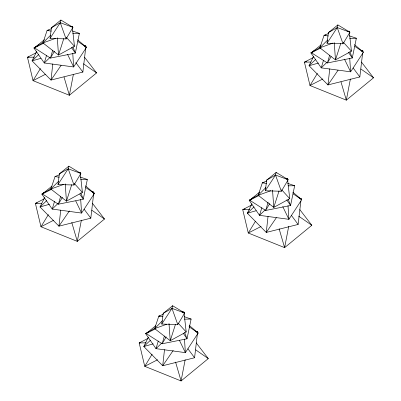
<?xml version="1.0" encoding="UTF-8"?>
<svg xmlns="http://www.w3.org/2000/svg" width="401" height="401" viewBox="0 0 401 401"><rect width="100%" height="100%" fill="white"/><g stroke="black" fill="none" stroke-linecap="round" stroke-linejoin="round"><path stroke-width="0.6" d="M52.792 63.949L51.002 80.055L82.867 72.075L85.914 46.09L84.11 45.754M60.726 210.059L58.937 226.164L90.801 218.184L93.849 192.194L92.646 191.974M164.505 349.627L162.716 365.737L194.58 357.757L197.628 331.767L195.222 331.321M268.048 216.314L266.259 232.42L298.123 224.44L300.88 200.926M329.752 68.827L327.963 84.932L359.827 76.952L362.589 53.438M301.026 199.688L301.171 198.45L299.367 198.119M362.73 52.2L362.875 50.962L361.07 50.631M50.05 38.376L51.453 27.724L60.907 20.05L72.952 27.358L66.065 38.917L50.05 38.376L60.27 22.702L60.907 20.05M57.985 184.485L59.383 173.828L68.842 166.159L80.887 173.463L73.995 185.026L57.985 184.485L68.2 168.811L68.842 166.159M161.763 324.058L163.167 313.402L172.625 305.732L184.671 313.036L177.778 324.594L161.763 324.058L171.984 308.379L172.625 305.732M265.307 190.741L266.705 180.084L276.164 172.415L288.209 179.718L281.322 191.282L265.307 190.741L275.527 175.067L276.164 172.415M327.01 43.253L328.414 32.596L337.873 24.927L349.918 32.23L343.025 43.789L327.01 43.253L337.231 27.579L337.873 24.927M73.333 74.651L69.363 95.268L33.032 80.646L27.468 57.273L36.245 52.731M81.383 220.154L77.298 241.377L40.967 226.755L35.398 203.382L44.18 198.841M185.167 359.722L181.082 380.95L144.751 366.329L139.182 342.95L147.959 338.414M288.705 226.41L284.62 247.633L248.289 233.011L242.725 209.638L251.502 205.096M350.414 78.917L346.329 100.145L309.998 85.523L304.429 62.145L313.206 57.609M72.411 30.982L79.398 33.368L75.313 53.117L50.441 58.085L34.456 47.874L44.456 39.684M80.34 177.092L87.333 179.478L83.248 199.227L58.376 204.194L42.386 193.979L51.914 186.179M184.124 316.665L191.112 319.046L187.026 338.8L162.154 343.762L146.17 333.552L155.698 325.752M287.667 183.347L294.655 185.733L290.57 205.482L265.698 210.45L249.713 200.234L259.713 192.044M349.371 35.859L356.359 38.245L352.273 57.995L327.401 62.957L311.417 52.747L320.945 44.947M52.686 50.31L50.441 58.085L54.481 51.168M60.621 196.42L58.376 204.194L62.411 197.277M164.4 335.993L162.154 343.762L166.194 336.845M268.114 202.079L265.698 210.45L269.733 203.533M329.647 55.188L327.401 62.957L331.131 56.576M46.576 55.348L44.27 62.982L73.649 66.952L86.491 47.333L77.523 39.759M54.511 201.457L52.205 209.086L81.583 213.061L94.42 193.442L85.458 185.869M158.29 341.03L155.984 348.659L185.367 352.629L198.204 333.015L189.237 325.442M261.833 207.713L259.527 215.342L288.905 219.317L301.747 199.698L292.78 192.124M323.537 60.225L321.231 67.854L350.614 71.824L363.451 52.21L354.484 44.636M63.804 38.531L58.521 55.042L42.937 42.932L47.092 30.461L51.528 28.606M71.739 184.64L66.456 201.147L50.867 189.041L55.027 176.57L59.463 174.711M175.518 324.214L170.235 340.72L154.651 328.609L158.806 316.143L163.242 314.284M279.061 190.896L273.778 207.402L258.189 195.297L262.349 182.826L266.785 180.966M340.765 43.408L335.482 59.914L319.898 47.809L324.053 35.338L328.489 33.478M36.656 51.468L32.085 60.862L51.002 80.055L61.127 65.313M44.591 197.578L40.02 206.971L58.937 226.164L69.408 210.911M148.37 337.151L143.804 346.544L162.716 365.737L173.192 350.484M313.617 56.346L309.051 65.739L327.963 84.932L338.088 70.185M251.913 203.833L247.342 213.227L266.259 232.42L276.384 217.678M40.426 68.516L33.032 80.646L45.303 74.365M48.361 214.625L40.967 226.755L53.794 220.189M317.386 73.393L309.998 85.523L322.825 78.957M152.139 354.193L144.751 366.329L157.578 359.762M255.362 221.407L248.289 233.011L261.116 226.445M50.752 35.057L42.937 42.932L55.559 38.371M58.686 181.167L50.867 189.041L63.493 184.48M327.712 39.93L319.898 47.809L333.096 43.037M266.008 187.422L258.189 195.297L270.815 190.736M162.465 320.735L154.651 328.609L166.701 324.259M50.065 57.383L44.27 62.982L33.955 48.035L38.596 44.902M57.995 203.492L52.205 209.086L41.884 194.144L44.982 192.054M327.026 62.255L321.231 67.854L310.915 52.912L315.041 50.125M265.317 209.748L259.527 215.342L249.206 200.4L254.369 196.916M161.778 343.061L155.984 348.659L145.668 333.712L148.761 331.627M38.762 54.536L32.085 60.862L40.902 58.346M46.691 200.645L40.02 206.971L49.418 204.289M315.722 59.413L309.051 65.739L318.449 63.052M254.018 206.901L247.342 213.227L256.154 210.71M150.475 340.218L143.804 346.544L153.202 343.857M84.501 57.183L96.571 72.922L69.363 95.268L64.02 76.987M92.43 203.292L104.506 219.031L77.298 241.377L71.784 222.505M361.461 62.06L373.531 77.794L346.329 100.145L340.985 81.864M299.758 209.548L311.828 225.287L284.62 247.633L279.106 228.76M196.214 342.86L208.284 358.599L181.082 380.95L175.563 362.078M37.674 45.739L33.955 48.035L35.659 47.298M44.541 192.5L41.884 194.144L43.022 193.653M314.103 50.942L310.915 52.912L312.62 52.175M252.931 198.099L249.206 200.4L250.916 199.663M148.325 332.073L145.668 333.712L146.806 333.226M43.358 42.401L34.456 47.874L43.889 43.067M51.293 188.51L42.386 193.979L51.268 189.457M320.845 46.957L311.417 52.747L320.85 47.94M258.615 194.766L249.713 200.234L259.146 195.432M155.072 328.083L146.17 333.552L155.603 328.745M51.453 27.724L60.27 22.702L72.952 27.358M59.383 173.828L68.2 168.811L80.887 173.463M328.414 32.596L337.231 27.579L349.918 32.23M266.705 180.084L275.527 175.067L288.209 179.718M163.167 313.402L171.984 308.379L184.671 313.036M71.027 26.336L72.245 26.366L74.476 46.29L58.521 55.042L57.283 37.749M78.962 172.445L80.18 172.475L82.411 192.4L66.456 201.147L65.213 183.858M347.988 31.213L349.206 31.238L351.436 51.168L335.482 59.914L334.244 42.621M287.702 180.54L289.733 198.655L273.778 207.402L272.535 190.114M182.134 312.003L183.959 312.043L186.189 331.973L170.235 340.72L168.996 323.427M361.762 51.463L362.875 50.962L361.657 50.777M92.731 192.701L93.849 192.194L92.631 192.009M196.515 332.269L197.628 331.767L196.41 331.582M28.656 56.917L27.468 57.273L34.351 57.148M306.81 61.438L304.429 62.145L310.69 62.035M37.188 202.846L35.398 203.382L41.659 203.267M245.106 208.926L242.725 209.638L249.607 209.512M140.375 342.594L139.182 342.95L146.069 342.83M48.932 30.16L47.092 30.461L51.253 31.103M71.017 26.566L72.245 26.366L70.511 26.636M325.893 35.037L324.053 35.338L328.213 35.975M347.978 31.438L349.206 31.238L348.053 31.423M78.952 172.671L80.18 172.475L79.022 172.656M264.189 182.525L262.349 182.826L266.51 183.463M286.274 178.926L287.502 178.731L286.284 178.701M160.034 315.943L158.806 316.143L162.966 316.78M286.344 178.911L287.502 178.731M182.806 312.224L183.959 312.043M72.716 33.468L79.398 33.368M349.682 38.346L356.359 38.245M80.651 179.578L87.333 179.478M287.973 185.833L294.655 185.733M184.435 319.151L191.112 319.046M361.632 50.897L362.875 50.962M84.671 46.025L85.914 46.09L84.09 45.804M299.923 198.39L301.171 198.45L299.346 198.169M92.601 192.134L93.849 192.194M196.385 331.702L197.628 331.767M55.027 176.57L59.188 177.212M354.785 46.321L363.451 52.21M77.824 41.443L86.491 47.333M293.081 193.808L301.747 199.698M85.759 187.553L94.42 193.442M189.026 326.775L198.204 333.015M360.905 69.022L373.531 77.794M83.438 63.794L96.571 72.922M298.695 216.159L311.828 225.287M91.879 210.254L104.506 219.031M195.658 349.827L208.284 358.599M343.331 42.245L351.436 51.168M281.627 189.733L289.733 198.655M66.371 37.368L74.476 46.29M74.305 183.478L82.411 192.4M178.084 323.051L186.189 331.973M353.161 67.969L359.827 76.952M291.452 215.462L298.123 224.44M75.829 62.596L82.867 72.075M187.914 348.775L194.58 357.757M84.13 209.207L90.801 218.184M348.449 52.371L352.273 57.995L349.862 51.664M286.74 199.858L290.57 205.482L288.159 199.152M71.488 47.498L75.313 53.117L72.902 46.787M183.202 333.176L187.026 338.8L184.615 332.464M79.769 194.114L83.248 199.227L80.832 192.896M344.479 59.142L350.614 71.824L349.722 58.23M282.775 206.635L288.905 219.317L288.013 205.718M67.518 54.27L73.649 66.952L72.761 53.353M179.498 340.499L185.367 352.629L184.475 339.035M75.719 200.931L81.583 213.061L80.691 199.462M337.231 27.579L343.025 43.789M275.527 175.067L281.322 191.282M171.984 308.379L177.778 324.594M60.27 22.702L66.065 38.917M68.2 168.811L73.995 185.026"/></g></svg>
